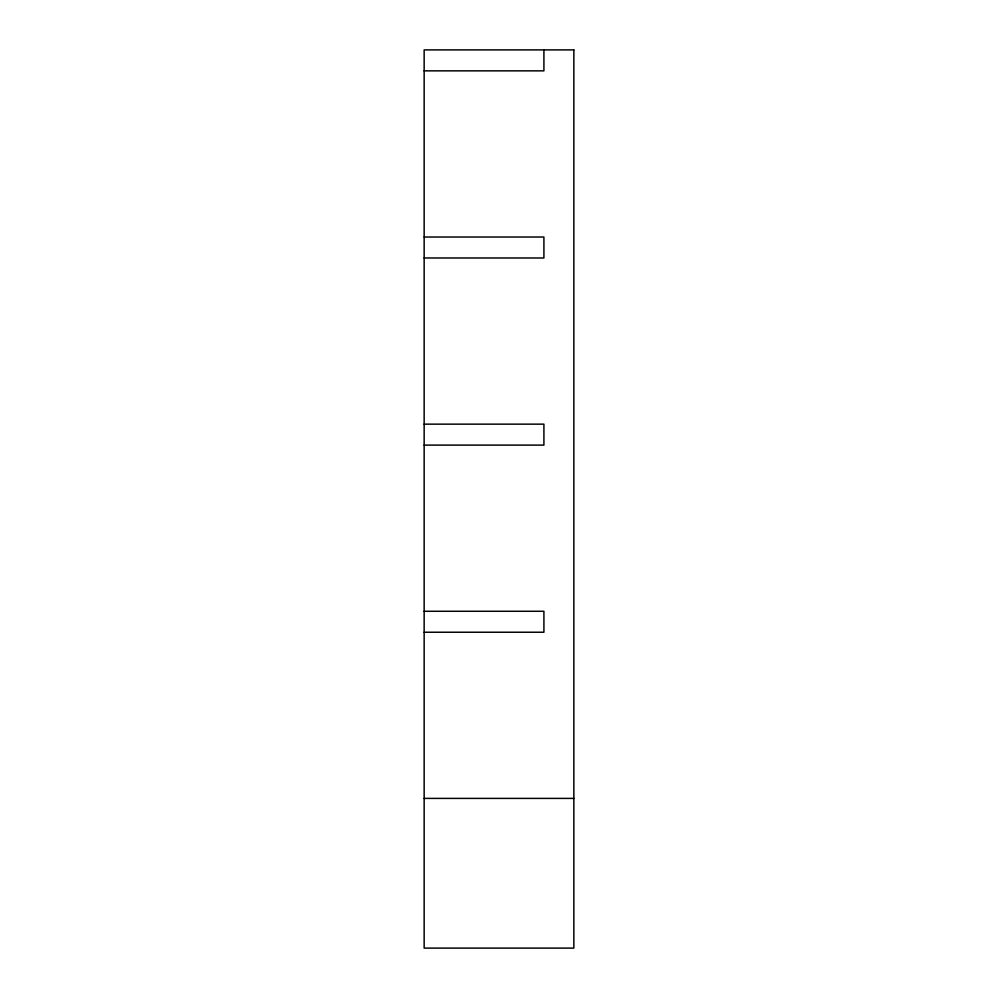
<?xml version="1.0" encoding="UTF-8"?>
<svg xmlns="http://www.w3.org/2000/svg" width="998" height="998" viewBox="0 0 998 998"><rect width="100%" height="100%" fill="white"/><g stroke="black" fill="none" stroke-linecap="round" stroke-linejoin="round"><path stroke-width="1.5" d="M424.15 70.858L543.91 70.858L543.91 49.9M424.15 237.025L543.91 237.025L543.91 257.983L424.15 257.983M424.15 424.15L543.91 424.15L543.91 445.108L424.15 445.108M424.15 611.275L543.91 611.275L543.91 632.233L424.15 632.233M424.15 798.4L573.85 798.4M573.85 49.9L424.15 49.9L424.15 948.1L573.85 948.1L573.85 49.9"/></g></svg>
